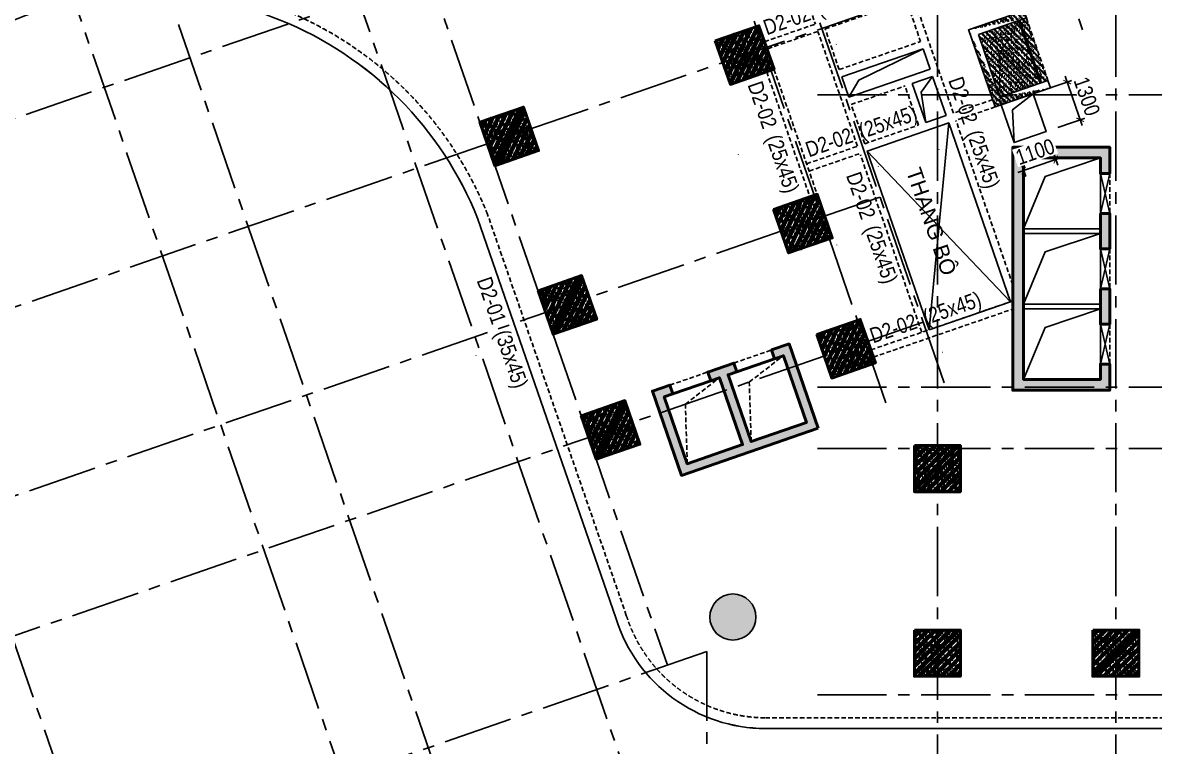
# Model space of a CAD drawing. Header units: millimetres. Extents: x -340714 to 2967022, y -655653 to 62.
# Drawn here: x 1099179 to 1135972, y -337006 to -313476 of the extents above; entities that cross this region are included whole.
import ezdxf
from ezdxf.enums import TextEntityAlignment as Align

# ---------------------------------------------------------------- set-up
doc = ezdxf.new("R2010")
doc.units = ezdxf.units.MM
doc.header["$LTSCALE"] = 100
doc.header["$PDMODE"] = 32
doc.header["$PDSIZE"] = 2.5
doc.linetypes.add('CENTER2', pattern=[1.125, 0.75, -0.125, 0.125, -0.125])
doc.linetypes.add('DASHED', pattern=[4.5, 3, -1.5])
for name, color, linetype in [('A-GLAZ', 135, 'Continuous'), ('ccu11-Khuat', 9, 'DASHED'), ('ccu11-Thay', 7, 'Continuous'), ('ccu12-Hatch', 250, 'Continuous'), ('ccu12-Manh', 8, 'Continuous'), ('ccu12-Text', 31, 'Continuous'), ('ccu12-Truc', 13, 'CENTER2'), ('KC-Betong', 6, 'Continuous'), ('KC2-DIM', 251, 'Continuous'), ('KT-Hatch', 251, 'Continuous'), ('xref.asix of  podium$0$xref.asix of  podium$0$Xref_ST_MBDV Cot vach 30.7.2022$0$KT-Net cot vach', 6, 'Continuous'), ('Xref_ST_MBDV Cot vach 30.7.2022$0$KT-Net cot vach', 6, 'Continuous')]:
    doc.layers.add(name, color=color, linetype=linetype)
for name, color, linetype, lineweight in [('ccu12-Tencaukien', 9, 'Continuous', 15), ('KT-Net cot vach', 6, 'Continuous', 50), ('ST_MBDV Cot vach 220805$0$Xref_ST_MBDV Cot vach 30.7.2022$0$KT-Net cot vach', 6, 'Continuous', 50), ('xref.asix of  podium$0$xref.asix of  podium$0$ST_MBDV Cot vach 220805$0$KT-Net cot vach', 6, 'Continuous', 50)]:
    doc.layers.add(name, color=color, linetype=linetype, lineweight=lineweight)
doc.styles.add('Arial', font='arial.ttf', dxfattribs={"width": 0.7})
doc.styles.add('Arial Narrow', font='ARIALN.TTF')
doc.dimstyles.new('ccu12-200', dxfattribs={"dimscale": 200, "dimtxt": 2.5, "dimasz": 1, "dimexe": 1, "dimexo": 2, "dimgap": 1, "dimtad": 1, "dimdec": 0, "dimrnd": 5, "dimdsep": 46, "dimtxsty": 'Arial Narrow', "dimblk": 'ARCHTICK', "dimcen": -1, "dimdle": 1, "dimclrd": 256, "dimclre": 256, "dimclrt": 3, "dimadec": 0, "dimazin": 2, "dimtfac": 0.1, "dimtdec": 0, "dimtmove": 0, "dimatfit": 1, "dimldrblk": 'ARCHTICK', "dimfxl": 1, "dimtvp": 0.833333, "dimtolj": 1, "dimtzin": 12, "dimarcsym": 0})

# ---------------------------------------------------------------- blocks, each defined once
blk = doc.blocks.new('Grid-ST-flat-3')
at = {"layer": 'ccu12-Truc', "ltscale": 30}
for p, q in [((361622.2, -32650.9), (374729.9, -70616.8)), ((354060.2, -35261.7), (370215.9, -82056.1)), ((352169.7, -35914.4), (368325.4, -82708.8)), ((343189.8, -39014.7), (361219.3, -91236.4)), ((340897.6, -39806), (359986.9, -95097.6)), ((335415.2, -41698.9), (354504.5, -96990.4)), ((332626.7, -42661.6), (351716, -97953.1)), ((324450.3, -45484.5), (343539.5, -100776)), ((377595.9, -60477.9), (312746.7, -82867)), ((377787.3, -66547.8), (314639.5, -88349.4)), ((369999.4, -69862.9), (369999.4, -104409.6)), ((375799.4, -69862.9), (375799.4, -104409.6)), ((366096.2, -72696.3), (425824, -72696.3)), ((368131.1, -76017.5), (316532.3, -93831.9)), ((369534.4, -80082.1), (317935.6, -97896.5)), ((366096.2, -82196.3), (425824, -82196.3)), ((366096.2, -84196.3), (425824, -84196.3)), ((362499.4, -90794.4), (320490.9, -105297.8)), ((362499.4, -90794.4), (362499.4, -104409.6)), ((366096.2, -92196.3), (425824, -92196.3))]:
    blk.add_line(p, q, dxfattribs=at)
blk = doc.blocks.new('LOI-B2-T1-PN')
at = {"layer": 'KT-Hatch'}
h = blk.add_hatch(dxfattribs=at)
h.set_pattern_fill('BTCT', color=256, scale=30)
h.set_pattern_definition([(50, (106559.85, -42147.03), (215.17805, -18.82564), [22.5, -247.5]), (355, (106559.85, -42147.03), (-41.6254, 225.6576), [18, -198]), (100.4514, (106577.79, -42148.6), (173.5528, 206.8319), [19.1221, -210.3426]), (46.1842, (106559.85, -42087.03), (320.1723, -49.6557), [33.75, -371.25]), (96.6356, (106586.54, -42091.17), (280.3988, 292.2354), [28.683, -315.514]), (351.1842, (106559.85, -42087.03), (280.3986, 292.2356), [27, -297]), (21, (106589.85, -42102.03), (179.0721, -120.78567), [22.5, -247.5]), (326, (106589.85, -42102.03), (72.9946, 217.545), [18, -198]), (71.4514, (106604.78, -42112.1), (252.0668, 96.75915), [19.1221, -210.3426]), (37.5, (106559.854, -42147.03), (3.64796, 99.86816), [0, -195.6, 0, -201, 0, -198.75]), (7.5, (106559.85, -42147.03), (78.92086, 118.32351), [0, -114.6, 0, -191.1, 0, -75.75]), (327.5, (106492.954, -42147.03), (160.14673, -6.76646), [0, -75, 0, -234, 0, -310.5]), (317.5, (106462.95, -42147.03), (174.95585, 30.0315), [0, -97.5, 0, -155.4, 0, -220.5]), (45, (106559.85, -42147.03), (-79.54951, 79.54951), []), (45, (106612.89, -42147.03), (-79.54951, 79.54951), [])])
h.paths.add_polyline_path([(69637, -22527), (69937, -22527), (69937, -21377), (69637, -21377)], flags=17)
h.paths.add_polyline_path([(69937, -18927), (69637, -18927), (69637, -20077), (69937, -20077)], flags=17)
h.paths.add_polyline_path([(69637, -17627), (69937, -17627), (69937, -17127), (72437, -17127), (72437, -24327), (69937, -24327), (69937, -23827), (69637, -23827), (69637, -24677), (72787, -24677), (72787, -13977), (69637, -13977), (69637, -14902), (69937, -14902), (69937, -14327), (72437, -14327), (72437, -16777), (69937, -16777), (69937, -16202), (69637, -16202)])
h.paths.add_polyline_path([(66337, -24327), (63837, -24327), (63837, -17127), (66337, -17127), (66337, -17627), (66637, -17627), (66637, -16777), (63487, -16777), (63487, -24677), (66637, -24677), (66637, -23827), (66337, -23827)])
h.paths.add_polyline_path([(66337, -22527), (66637, -22527), (66637, -21377), (66337, -21377)], flags=17)
h.paths.add_polyline_path([(66337, -20077), (66637, -20077), (66637, -18927), (66337, -18927)], flags=17)
at = {"ltscale": 0.5}
for points in [[(63837, -19427), (66337, -19427)], [(63837, -19577), (66337, -19577)], [(63837, -21877), (66337, -21877)], [(63837, -22027), (66337, -22027)]]:
    blk.add_lwpolyline(points, dxfattribs=at)
at = {"layer": 'ccu11-Khuat', "color": 6, "ltscale": 0.5}
for points in [[(66637, -17627), (66637, -18927)], [(66637, -20077), (66637, -21377)], [(66637, -22527), (66637, -23827)]]:
    blk.add_lwpolyline(points, dxfattribs=at)
at = {"layer": 'ccu11-Thay', "color": 6, "ltscale": 0.5}
for points in [[(66337, -17627), (66337, -18927)], [(66337, -20077), (66337, -21377)], [(66337, -22527), (66337, -23827)]]:
    blk.add_lwpolyline(points, dxfattribs=at)
at = {"layer": 'ccu12-Manh', "ltscale": 0.5}
for points in [[(63837, -19427), (64537, -17733), (66337, -17127)], [(63837, -21877), (64537, -20183), (66337, -19577)], [(63837, -24327), (64537, -22633), (66337, -22027)]]:
    blk.add_lwpolyline(points, dxfattribs=at)
at = {"layer": 'KC2-DIM', "ltscale": 0.5}
for points in [[(66337, -17627), (66637, -18927)], [(66337, -18927), (66637, -17627)], [(66337, -20077), (66637, -21377)], [(66337, -21377), (66637, -20077)], [(66337, -22527), (66637, -23827)], [(66337, -23827), (66637, -22527)]]:
    blk.add_lwpolyline(points, dxfattribs=at)
at = {"layer": 'ST_MBDV Cot vach 220805$0$Xref_ST_MBDV Cot vach 30.7.2022$0$KT-Net cot vach'}
blk.add_lwpolyline([(66637, -17627), (66637, -16777), (63487, -16777), (63487, -24677), (66637, -24677), (66637, -23827), (66337, -23827), (66337, -24327), (63837, -24327), (63837, -17127), (66337, -17127), (66337, -17627)], close=True, dxfattribs=at)
at = {"layer": 'ST_MBDV Cot vach 220805$0$Xref_ST_MBDV Cot vach 30.7.2022$0$KT-Net cot vach', "color": 6}
for points in [[(66337, -18927), (66637, -18927), (66637, -20077), (66337, -20077)], [(66337, -21377), (66637, -21377), (66637, -22527), (66337, -22527)]]:
    blk.add_lwpolyline(points, close=True, dxfattribs=at)
blk = doc.blocks.new('LOI-KD-PN')
at = {"layer": 'KT-Hatch'}
h = blk.add_hatch(dxfattribs=at)
h.set_pattern_fill('BTCT', color=256, scale=40, angle=19.0471)
h.set_pattern_definition([(69.0471, (-1438.87, -2076.93), (279.3878, 69.9034), [30, -330]), (14.0471, (-1438.87, -2076.93), (-150.6518, 266.2916), [24, -264]), (119.4985, (-1415.6, -2071.1), (128.7362, 336.1949), [25.496, -280.4568]), (65.2313, (-1464.98, -2001.3), (425.1306, 76.733), [45, -495]), (115.6827, (-1429.55, -1994.9), (226.2364, 490.3235), [38.244, -420.685]), (10.2313, (-1465, -2001.3), (226.236, 490.3237), [36, -396]), (40.0471, (-1420.64, -2007.16), (278.2479, -74.311), [30, -330]), (345.0471, (-1420.64, -2007.16), (-2.6623, 305.9413), [24, -264]), (90.4985, (-1397.46, -2013.36), (275.5857, 231.6301), [25.496, -280.4568]), (56.54714, (-1438.87, -2076.93), (-38.85778, 127.45455), [0, -260.8, 0, -268, 0, -265]), (26.54714, (-1438.87, -2076.93), (47.9808, 183.4678), [0, -152.8, 0, -254.8, 0, -101]), (346.54714, (-1523.19, -2106.04), (204.78263, 61.1563), [0, -100, 0, -312, 0, -414]), (336.54714, (-1561, -2119.1), (207.4352, 113.9779), [0, -130, 0, -207.2, 0, -294]), (64.04714, (-1438.87, -2076.93), (-134.87316, 65.6447), []), (64.04714, (-1372.03, -2053.86), (-134.87316, 65.6447), [])])
h.paths.add_polyline_path([(-25413, 16274), (-27871, 15426), (-27675, 14859), (-27392, 14956), (-27490, 15240), (-25315, 15991), (-24695, 14195), (-26869, 13444), (-26967, 13728), (-27251, 13630), (-27055, 13063), (-26957, 12779), (-26674, 12877), (-26772, 13161), (-24597, 13911), (-23977, 12115), (-26151, 11365), (-26249, 11648), (-26533, 11550), (-26337, 10983), (-23880, 11832)])
h = blk.add_hatch(dxfattribs=at)
h.set_pattern_fill('BTCT', color=256, scale=40, angle=-70.9529)
h.set_pattern_definition([(339.0471, (-24774.25, -32828.62), (69.9034, -279.3878), [30, -330]), (284.0471, (-24774.25, -32828.62), (266.2916, 150.6518), [24, -264]), (29.4985, (-24768.43, -32851.9), (336.1949, -128.7362), [25.496, -280.4568]), (335.2313, (-24698.63, -32802.5), (76.733, -425.1306), [45, -495]), (25.6827, (-24692.24, -32837.94), (490.3235, -226.2364), [38.244, -420.685]), (280.2313, (-24698.63, -32802.5), (490.3237, -226.236), [36, -396]), (310.0471, (-24704.48, -32846.85), (-74.311, -278.2479), [30, -330]), (255.0471, (-24704.48, -32846.85), (305.9413, 2.6623), [24, -264]), (0.4985, (-24710.68, -32870.03), (231.6301, -275.5857), [25.496, -280.4568]), (326.54714, (-24774.25, -32828.62), (127.45455, 38.85778), [0, -260.8, 0, -268, 0, -265]), (296.54714, (-24774.25, -32828.62), (183.4678, -47.9808), [0, -152.8, 0, -254.8, 0, -101]), (256.54714, (-24803.36, -32744.3), (61.1563, -204.78263), [0, -100, 0, -312, 0, -414]), (246.54714, (-24816.42, -32706.49), (113.9779, -207.4352), [0, -130, 0, -207.2, 0, -294]), (334.04714, (-24774.25, -32828.62), (65.6447, 134.87316), []), (334.04714, (-24751.18, -32895.46), (65.6447, 134.87316), [])])
h.paths.add_polyline_path([(-6325, -9138), (-7272, -6396), (-7839, -6592), (-7741, -6876), (-7457, -6778), (-6707, -8952), (-8503, -9572), (-9253, -7398), (-8970, -7300), (-9068, -7017), (-9635, -7212), (-9918, -7310), (-9820, -7594), (-9537, -7496), (-8786, -9670), (-10582, -10290), (-11333, -8116), (-11049, -8018), (-11147, -7735), (-11714, -7930), (-10768, -10672)])
at = {"layer": 'xref.asix of  podium$0$xref.asix of  podium$0$Xref_ST_MBDV Cot vach 30.7.2022$0$KT-Net cot vach'}
h = blk.add_hatch(dxfattribs=at)
h.set_pattern_fill('1BETONG2-BOP', color=250, scale=30, style=0, pattern_type=2)
h.set_pattern_definition([(50, (116462.5, -202415.6), (215.17805, -18.82564), [22.5, -247.5]), (355, (116462.5, -202415.6), (-41.6254, 225.65764), [18, -198]), (100.4514, (116480.44, -202417.17), (173.55281, 206.83186), [19.12206, -210.34263]), (46.1842, (116462.5, -202355.6), (320.1723, -49.6557), [33.75, -371.25]), (96.6356, (116489.2, -202359.74), (280.3988, 292.23536), [28.6831, -315.5139]), (351.1842, (116462.5, -202355.6), (280.3986, 292.2356), [27, -297]), (21, (116492.5, -202370.6), (179.07212, -120.78567), [22.5, -247.5]), (226, (116492.5, -202370.6), (201.56464, -109.66194), [18, -198]), (71.4514, (116507.43, -202380.66), (252.06679, 96.75915), [19.12206, -210.34263]), (67.5, (116462.505, -202415.6), (-46.774855, 88.312339), [0, -195.6, 0, -201, 0, -198.75]), (4.5, (116462.5, -202415.6), (85.005277, 114.030957), [0, -114.6, 0, -191.1, 0, -75.75]), (327.5, (116395.605, -202415.6), (160.14673, -6.766462), [0, -75, 0, -234, 0, -310.5]), (317.5, (116365.6, -202415.6), (174.95585, 30.031495), [0, -97.5, 0, -155.4, 0, -220.5]), (315, (116462.5, -202415.6), (90.156115, 90.156115), []), (315, (116462.5, -202378.85), (90.156115, 90.156115), [])])
edge = h.paths.add_edge_path()
edge.add_line((361, 4437), (-1435, 3817))
edge.add_line((442, 4201), (-1117, 3663))
edge.add_line((-570, 1312), (-1437, 3822))
edge.add_line((-416, 1630), (-1117, 3663))
edge.add_line((-570, 1312), (1225, 1933))
edge.add_line((-416, 1630), (1144, 2169))
edge.add_line((1144, 2169), (1225, 1933))
edge.add_line((442, 4201), (361, 4437))
at = {"layer": 'Xref_ST_MBDV Cot vach 30.7.2022$0$KT-Net cot vach'}
h = blk.add_hatch(dxfattribs=at)
h.set_pattern_fill('1BETONG2-BOP', color=250, scale=30, style=0, pattern_type=2)
h.set_pattern_definition([(50, (116462.5, -202415.6), (215.17805, -18.82564), [22.5, -247.5]), (355, (116462.5, -202415.6), (-41.6254, 225.65764), [18, -198]), (100.4514, (116480.44, -202417.17), (173.55281, 206.83186), [19.12206, -210.34263]), (46.1842, (116462.5, -202355.6), (320.1723, -49.6557), [33.75, -371.25]), (96.6356, (116489.2, -202359.74), (280.3988, 292.23536), [28.6831, -315.5139]), (351.1842, (116462.5, -202355.6), (280.3986, 292.2356), [27, -297]), (21, (116492.5, -202370.6), (179.07212, -120.78567), [22.5, -247.5]), (226, (116492.5, -202370.6), (201.56464, -109.66194), [18, -198]), (71.4514, (116507.43, -202380.66), (252.06679, 96.75915), [19.12206, -210.34263]), (67.5, (116462.505, -202415.6), (-46.774855, 88.312339), [0, -195.6, 0, -201, 0, -198.75]), (4.5, (116462.5, -202415.6), (85.005277, 114.030957), [0, -114.6, 0, -191.1, 0, -75.75]), (327.5, (116395.605, -202415.6), (160.14673, -6.766462), [0, -75, 0, -234, 0, -310.5]), (317.5, (116365.6, -202415.6), (174.95585, 30.031495), [0, -97.5, 0, -155.4, 0, -220.5]), (315, (116462.5, -202415.6), (90.156115, 90.156115), []), (315, (116462.5, -202378.85), (90.156115, 90.156115), [])])
edge = h.paths.add_edge_path()
edge.add_line((361, 4437), (-1435, 3817))
edge.add_line((442, 4201), (-1117, 3663))
edge.add_line((-570, 1312), (-1437, 3822))
edge.add_line((-416, 1630), (-1117, 3663))
edge.add_line((-570, 1312), (1225, 1933))
edge.add_line((-416, 1630), (1144, 2169))
edge.add_line((1144, 2169), (1225, 1933))
edge.add_line((442, 4201), (361, 4437))
at = {"layer": 'ccu11-Khuat', "ltscale": 0.5}
blk.add_lwpolyline([(-26869, 13444), (-26852, 14940), (-25315, 15991)], dxfattribs=at)
at = {"layer": 'ccu11-Khuat', "color": 6, "ltscale": 0.5, "elevation": 0}
for points in [[(-27675, 14859), (-27251, 13630)], [(-26957, 12779), (-26533, 11550)], [(442, 4201), (1144, 2169)], [(-11147, -7735), (-9918, -7310)]]:
    blk.add_lwpolyline(points, dxfattribs=at)
at = {"layer": 'ccu11-Khuat', "ltscale": 0.5, "elevation": 0}
for points in [[(-26151, 11365), (-26134, 12860), (-24597, 13911)], [(-416, 1630), (-416, 3047), (206, 4120)], [(-8503, -9572), (-8566, -7637), (-7457, -6778)], [(-10582, -10290), (-10645, -8355), (-9537, -7496)]]:
    blk.add_lwpolyline(points, dxfattribs=at)
at = {"layer": 'ccu11-Khuat', "color": 6, "ltscale": 0.5}
blk.add_lwpolyline([(-9068, -7017), (-7839, -6592)], dxfattribs=at)
at = {"layer": 'ccu11-Thay', "color": 6, "ltscale": 0.5, "elevation": 0}
for points in [[(-27392, 14956), (-26967, 13728)], [(-26674, 12877), (-26249, 11648)]]:
    blk.add_lwpolyline(points, dxfattribs=at)
at = {"layer": 'KC2-DIM', "ltscale": 0.5, "elevation": 0}
for points in [[(-26967, 13728), (-27675, 14859)], [(-27392, 14956), (-27251, 13630)], [(-26249, 11648), (-26957, 12779)], [(-26674, 12877), (-26533, 11550)]]:
    blk.add_lwpolyline(points, dxfattribs=at)
at = {"layer": 'ST_MBDV Cot vach 220805$0$Xref_ST_MBDV Cot vach 30.7.2022$0$KT-Net cot vach', "elevation": 0}
for points in [[(-25413, 16274), (-27871, 15426), (-27675, 14859), (-27392, 14956), (-27490, 15240), (-25315, 15991), (-24695, 14195), (-26869, 13444), (-26967, 13728), (-27251, 13630), (-27055, 13063), (-26957, 12779), (-26674, 12877), (-26772, 13161), (-24597, 13911), (-23977, 12115), (-26151, 11365), (-26249, 11648), (-26533, 11550), (-26337, 10983), (-23880, 11832)], [(-6325, -9138), (-7272, -6396), (-7839, -6592), (-7741, -6876), (-7457, -6778), (-6707, -8952), (-8503, -9572), (-9253, -7398), (-8970, -7300), (-9068, -7017), (-9635, -7212), (-9918, -7310), (-9820, -7594), (-9537, -7496), (-8786, -9670), (-10582, -10290), (-11333, -8116), (-11049, -8018), (-11147, -7735), (-11714, -7930), (-10768, -10672)]]:
    blk.add_lwpolyline(points, close=True, dxfattribs=at)
at = {"layer": 'ST_MBDV Cot vach 220805$0$Xref_ST_MBDV Cot vach 30.7.2022$0$KT-Net cot vach', "color": 6, "elevation": 0}
for points in [[(206, 4120), (908, 2087)], [(-8970, -7300), (-7741, -6876)], [(-11049, -8018), (-9820, -7594)]]:
    blk.add_lwpolyline(points, dxfattribs=at)
at = {"layer": 'xref.asix of  podium$0$xref.asix of  podium$0$ST_MBDV Cot vach 220805$0$KT-Net cot vach', "color": 6}
for p, q in [((-27392, 14956, 0), (-27675, 14859, 0)), ((-26967, 13728, 0), (-27251, 13630, 0))]:
    blk.add_line(p, q, dxfattribs=at)
at = {"layer": 'xref.asix of  podium$0$xref.asix of  podium$0$Xref_ST_MBDV Cot vach 30.7.2022$0$KT-Net cot vach'}
for p, q in [((361, 4437, 0), (-1435, 3817, 0)), ((442, 4201, 0), (361, 4437, 0)), ((-1117, 3663, 0), (442, 4201, 0)), ((-570, 1312, 0), (-1437, 3822, 0)), ((-416, 1630, 0), (-1117, 3663, 0)), ((-570, 1312, 0), (1225, 1933, 0)), ((-416, 1630, 0), (1144, 2169, 0)), ((1144, 2169, 0), (1225, 1933, 0))]:
    blk.add_line(p, q, dxfattribs=at)
at = {"layer": 'Xref_ST_MBDV Cot vach 30.7.2022$0$KT-Net cot vach'}
for p, q in [((361, 4437, 0), (-1435, 3817, 0)), ((442, 4201, 0), (361, 4437, 0)), ((442, 4201, 0), (361, 4437, 0)), ((-1117, 3663, 0), (442, 4201, 0)), ((-570, 1312, 0), (-1437, 3822, 0)), ((-416, 1630, 0), (-1117, 3663, 0)), ((-570, 1312, 0), (1225, 1933, 0)), ((-416, 1630, 0), (1144, 2169, 0)), ((1144, 2169, 0), (1225, 1933, 0)), ((1144, 2169, 0), (1225, 1933, 0))]:
    blk.add_line(p, q, dxfattribs=at)
blk = doc.blocks.new('*U151')
h = blk.add_hatch()
h.set_pattern_fill('VATLIEU04', color=250, scale=40, style=0, pattern_type=2)
h.set_pattern_definition([(50, (550, -550), (286.904, -25.1), [30, -330]), (355, (550, -550), (-55.5, 300.877), [24, -264]), (100.451, (573.9, -552.1), (231.404, 275.776), [25.496, -280.457]), (46.184, (550, -470), (426.9, -66.21), [45, -495]), (96.636, (585.57, -475.5), (373.87, 389.65), [38.24, -420.69]), (351.184, (550, -470), (373.86, 389.65), [36, -396]), (21, (590, -490), (238.763, -161.048), [30, -330]), (326, (590, -490), (97.326, 290.06), [24, -264]), (71.451, (609.9, -503.42), (336.09, 129.01), [25.496, -280.457]), (37.5, (550, -550), (4.864, 133.1575), [0, -260.8, 0, -268, 0, -265]), (7.5, (550, -550), (105.228, 157.765), [0, -152.8, 0, -254.8, 0, -101]), (327.5, (460.8, -550), (213.529, -9.022), [0, -100, 0, -312, 0, -414]), (317.5, (420.8, -550), (233.274, 40.042), [0, -130, 0, -207.2, 0, -294]), (45, (550, -550), (-120.208, 120.208), []), (45, (550, -501), (-120.208, 120.208), [])])
h.paths.add_polyline_path([(-475, 475), (1025, 475), (1025, -1025), (-475, -1025)])
at = {"color": 6, "ltscale": 0.25}
blk.add_lwpolyline([(-475, 475), (1025, 475), (1025, -1025), (-475, -1025)], close=True, dxfattribs=at)
at = {"layer": 'Defpoints', "linetype": 'ByBlock', "ltscale": 30}
for p, q in [((1025, 475), (-475, -1025)), ((-475, 475), (1025, -1025))]:
    blk.add_line(p, q, dxfattribs=at)
blk = doc.blocks.new('MBDVCOTVACH-T2-T6-PN')
at = {"layer": 'ccu12-Hatch', "ltscale": 0.5}
h = blk.add_hatch(dxfattribs=at)
h.set_pattern_fill('BETONG', color=256, scale=50, pattern_type=2)
h.set_pattern_definition([(0, (-1923553.4, 300749.45), (0, 259.80762), [6.25, -143.75]), (0, (-1923553.4, 300760.28), (0, 259.80762), [6.25, -143.75]), (120, (-1923553.4, 300749.45), (-225, -129.90381), [6.25, -143.75]), (120, (-1923544.03, 300754.87), (-225, -129.90381), [6.25, -143.75]), (0, (-1923478.4, 300879.36), (0, 259.80762), [6.25, -143.75]), (0, (-1923478.4, 300890.18), (0, 259.80762), [6.25, -143.75]), (120, (-1923478.4, 300879.36), (-225, -129.90381), [6.25, -143.75]), (120, (-1923469.03, 300884.77), (-225, -129.90381), [6.25, -143.75]), (60, (-1923547.16, 300749.45), (-225, 129.90381), [6.25, -143.75]), (60, (-1923556.53, 300754.87), (-225, 129.90381), [6.25, -143.75]), (60, (-1923472.16, 300619.55), (-225, 129.90381), [6.25, -143.75]), (60, (-1923481.53, 300624.96), (-225, 129.90381), [6.25, -143.75]), (45, (-1923553.41, 300749.454), (-53.0330086, 53.0330086), []), (50, (-1923553.4, 300749.45), (358.63009, -31.376067), [37.5, -412.5]), (355, (-1923553.4, 300749.45), (-69.37567, 376.09607), [30, -330]), (100.4514, (-1923523.52, 300746.84), (289.25469, 344.71977), [31.870095, -350.571056]), (46.1842, (-1923553.4, 300849.45), (533.62052, -82.75951), [56.25, -618.75]), (96.6356, (-1923508.94, 300842.56), (467.33135, 487.05894), [47.80514, -525.8565]), (351.1842, (-1923553.4, 300849.45), (467.33097, 487.0593), [45, -495]), (21, (-1923503.4, 300824.45), (298.453526, -201.309445), [37.5, -412.5]), (326, (-1923503.4, 300824.45), (121.657666, 362.57502), [30, -330]), (71.4514, (-1923478.54, 300807.68), (420.111314, 161.26525), [31.870095, -350.571056]), (37.5, (-1923553.41, 300749.45), (6.079928, 166.446927), [0, -326, 0, -335, 0, -331.25]), (7.5, (-1923553.4, 300749.45), (131.534769, 197.205856), [0, -191, 0, -318.5, 0, -126.25]), (327.5, (-1923664.9, 300749.45), (266.911218, -11.277436), [0, -125, 0, -390, 0, -517.5]), (317.5, (-1923714.9, 300749.45), (291.593085, 50.05249), [0, -162.5, 0, -259, 0, -367.5])])
edge = h.paths.add_edge_path()
edge.add_arc((4098, -8624), 750, 0, 360)
edge = h.paths.add_edge_path()
edge.add_arc((1410, -254), 750, 0, 360)
edge = h.paths.add_edge_path()
edge.add_arc((101637, -32127), 750, 0, 360)
edge = h.paths.add_edge_path()
edge.add_arc((54389, -32052), 750, 0, 360)
at = {"layer": 'KC-Betong', "ltscale": 0.5}
blk.add_circle((54389, -32052, 0), 750, dxfattribs=at)
at = {"layer": 'KT-Net cot vach', "rotation": 19.04713795399666}
for p in [(54421, -13610), (46765, -16253), (56314, -19092), (48657, -21736), (57717, -23157), (50061, -25800)]:
    blk.add_blockref('*U151', p, dxfattribs=at)
at = {"layer": 'KT-Net cot vach'}
for p in [(60762, -26952), (60762, -32952, 0), (66562, -32952, 0)]:
    blk.add_blockref('*U151', p, dxfattribs=at)
blk = doc.blocks.new('*U690')
at = {"layer": 'ccu12-Tencaukien', "color": 8, "ltscale": 10000}
blk.add_line((361, -155), (354, -155), dxfattribs=at)
at = {"layer": 'ccu12-Text', "color": 2, "style": 'Arial Narrow', "width": 0.8}
blk.add_attdef('SH', text='', height=300, dxfattribs=at).set_placement((276, 6), align=Align.BOTTOM_RIGHT)
at = {"layer": 'ccu12-Text', "color": 31, "style": 'Arial Narrow', "width": 0.8}
for tag, p in [('(', (508, -75)), ('KT', (633, -75)), (')', (963, -75))]:
    blk.add_attdef(tag, text='', height=250, dxfattribs=at).set_placement(p, align=Align.BOTTOM_LEFT)
blk = doc.blocks.new('*U712')
at = {"layer": 'ccu12-Tencaukien', "color": 8, "ltscale": 10000}
blk.add_line((361, -155), (354, -155), dxfattribs=at)
at = {"layer": 'ccu12-Text', "color": 2, "style": 'Arial Narrow', "width": 0.8}
blk.add_attdef('SH', text='', height=300, dxfattribs=at).set_placement((276, 6), align=Align.BOTTOM_RIGHT)
at = {"layer": 'ccu12-Text', "color": 31, "style": 'Arial Narrow', "width": 0.8}
for tag, p in [('(', (508, -75)), ('KT', (633, -75)), (')', (963, -75))]:
    blk.add_attdef(tag, text='', height=250, dxfattribs=at).set_placement(p, align=Align.BOTTOM_LEFT)
blk = doc.blocks.new('MBKC-T2-PN')
at = {"layer": 'ccu11-Khuat', "ltscale": 0.5}
for p, q in [((53593, -2708, 0), (57069, -12775, 0)), ((61559, -15668, 0), (60319, -12076, 0)), ((60082, -12158, 0), (60490, -13340, 0)), ((55414, -13346, 0), (57069, -12775, 0)), ((58439, -16745, 0), (57150, -13012, 0)), ((57843, -14253, 0), (57387, -12930, 0)), ((55488, -14326, 0), (56891, -18391, 0)), ((55724, -14244, 0), (57128, -18309, 0)), ((58676, -16664, 0), (58235, -15388, 0)), ((62835, -15228, 0), (61559, -15668, 0)), ((62916, -15464, 0), (61640, -15905, 0)), ((63487, -21253, 0), (61640, -15905, 0)), ((56785, -17316, 0), (58439, -16745, 0)), ((56867, -17553, 0), (58521, -16982, 0)), ((60528, -22795, 0), (58537, -17029, 0)), ((58874, -23366, 0), (63487, -21773, 0)), ((58955, -23602, 0), (63487, -22038, 0))]:
    blk.add_line(p, q, dxfattribs=at)
at = {"layer": 'ccu11-Khuat', "ltscale": 0.5, "elevation": 0}
blk.add_lwpolyline([(57387, -12930), (65795, -10027, 0.260495), (69737, -12427), (99368, -12427, -0.260985), (101895, -14307), (105249, -29867, -0.450431), (100590, -35327), (55456, -35327, -0.327038), (50923, -31998), (46413, -18965, 0.427604), (30446, -12505), (12824, -18584, -0.131558), (10226, -18474), (9061, -18020, -0.184676), (7455, -16623), (2977, -9107, -0.022026), (-407, -3413, -0.399242), (1801, 257), (31224, 10401, -0.120384), (42573, 11719), (58380, 7611, -0.225825), (60186, 5977), (62086, 488), (51857, -3043)], format="xyb", dxfattribs=at)
for points in [[(57150, -13012), (55496, -13583)], [(57843, -14253), (60490, -13340)], [(58235, -15388), (59984, -14784)], [(58676, -16664), (60424, -16060), (59984, -14784)]]:
    blk.add_lwpolyline(points, dxfattribs=at)
at = {"layer": 'ccu11-Thay', "ltscale": 0.5}
for p, q in [((60572, -13576, 0), (60800, -14238, 0)), ((58153, -15151, 0), (57925, -14490, 0))]:
    blk.add_line(p, q, dxfattribs=at)
at = {"layer": 'ccu11-Thay'}
for p, q in [((60661, -15978, 0), (60220, -14702, 0)), ((60882, -14474, 0), (61322, -15750, 0)), ((61322, -15750, 0), (60661, -15978, 0))]:
    blk.add_line(p, q, dxfattribs=at)
at = {"layer": 'ccu11-Thay', "elevation": 0}
blk.add_lwpolyline([(31107, 10731, -0.12058), (42639, 12064), (58474, 7948, -0.227239), (60514, 6101), (65879, -9406, 0.290863), (69743, -12077), (99390, -12077, -0.265528), (102229, -14199), (105594, -29805, -0.451371), (100593, -35677), (55455, -35677, -0.326781), (50591, -32108), (46085, -19087, 0.427811), (30575, -12830), (12920, -18922, -0.133076), (10109, -18804), (8937, -18348, -0.183721), (7151, -16795), (2680, -9293, -0.022157), (-738, -3537, -0.402449), (1697, 591), (31107, 10731)], format="xyb", dxfattribs=at)
at = {"layer": 'ccu11-Thay', "ltscale": 0.5, "elevation": 0}
blk.add_lwpolyline([(57925, -14490), (60572, -13576)], dxfattribs=at)
at = {"layer": 'ccu11-Thay', "elevation": 0}
for points in [[(58153, -15151), (60800, -14238)], [(60220, -14702), (60882, -14474)]]:
    blk.add_lwpolyline(points, dxfattribs=at)
blk.add_lwpolyline([(60764, -22713), (58757, -16900), (61404, -15986), (63411, -21800)], close=True, dxfattribs=at)
at = {"layer": 'ccu12-Manh', "ltscale": 0.5, "elevation": 0}
for points in [[(58153, -15151), (58477, -14594), (60572, -13576)], [(60661, -15978), (60504, -14992), (60882, -14474)], [(60764, -22713), (61404, -15986)], [(58757, -16900), (63411, -21800)]]:
    blk.add_lwpolyline(points, dxfattribs=at)
blk = doc.blocks.new('_ARCHTICK')
at = {"color": 0, "linetype": 'ByBlock', "const_width": 0.15}
blk.add_lwpolyline([(-0.5, -0.5), (0.5, 0.5)], dxfattribs=at)
blk = doc.blocks.new('*D1076')
at = {"layer": 'Defpoints', "color": 0, "ltscale": 0.5, "transparency": 16777216}
for p in [(64145, -15040, 0), (64569, -16269, 0)]:
    blk.add_point(p, dxfattribs=at)
at = {"layer": 'KC2-DIM', "lineweight": -2, "ltscale": 0.5, "transparency": 16777216}
for p, q in [((64523, -14909), (65444, -14592)), ((65744, -16075), (65189, -14468)), ((64947, -16138), (65868, -15820))]:
    blk.add_line(p, q, dxfattribs=at)
at = {"layer": 'KC2-DIM', "lineweight": -2, "ltscale": 0.5, "transparency": 16777216, "xscale": 200, "yscale": 200, "zscale": 200}
for p, rotation in [((65254, -14657), 109.0471352481389), ((65679, -15886), 289.0471352481389)]:
    blk.add_blockref('_ARCHTICK', p, dxfattribs=dict(at, rotation=rotation))
at = {"layer": 'KC2-DIM', "color": 3, "ltscale": 0.5, "transparency": 16777216, "insert": (65897, -15123), "char_height": 500, "attachment_point": 5, "rotation": 289.0471, "style": 'Arial Narrow', "bg_fill": 3, "box_fill_scale": 1.1, "bg_fill_color": 256, "bg_fill_true_color": 13158600, "bg_fill_transparency": 0}
blk.add_mtext('\\A1;1300', dxfattribs=at)
at = {"layer": 'Defpoints', "color": 0, "ltscale": 0.5, "transparency": 16777216}
blk.add_point((65254, -14657), dxfattribs=at)
blk = doc.blocks.new('*D1077')
at = {"layer": 'KC2-DIM', "lineweight": -2, "ltscale": 0.5, "transparency": 16777216}
for p, q in [((64700, -16647), (64948, -17365)), ((63654, -17600), (65072, -17111)), ((63660, -17006), (63908, -17724))]:
    blk.add_line(p, q, dxfattribs=at)
at = {"layer": 'KC2-DIM', "lineweight": -2, "ltscale": 0.5, "transparency": 16777216, "xscale": 200, "yscale": 200, "zscale": 200}
for p, rotation in [((64883, -17176), 19.04713696310858), ((63843, -17535), 199.0471369631086)]:
    blk.add_blockref('_ARCHTICK', p, dxfattribs=dict(at, rotation=rotation))
at = {"layer": 'KC2-DIM', "color": 3, "ltscale": 0.5, "transparency": 16777216, "insert": (64214, -16925), "char_height": 500, "attachment_point": 5, "rotation": 19.0471, "style": 'Arial Narrow', "bg_fill": 3, "box_fill_scale": 1.1, "bg_fill_color": 256, "bg_fill_true_color": 13158600, "bg_fill_transparency": 0}
blk.add_mtext('\\A1;1100', dxfattribs=at)
at = {"layer": 'Defpoints', "color": 0, "ltscale": 0.5, "transparency": 16777216}
for p in [(64569, -16269, 0), (63530, -16628, 0), (64883, -17176)]:
    blk.add_point(p, dxfattribs=at)
blk = doc.blocks.new('LOMO-PODIUM-PN')
at = {"layer": 'ccu11-Thay', "ltscale": 0.5, "elevation": 0}
for points in [[(63105.3, -15398.9), (64145.1, -15039.9), (64569.3, -16268.7), (63529.6, -16627.7), (63105.3, -15398.9)], [(63529.6, -16627.7), (63480.8, -15558.4), (64145.1, -15039.9)]]:
    blk.add_lwpolyline(points, dxfattribs=at)
at = {"layer": 'KC2-DIM', "color": 252, "ltscale": 0.5}
dim = blk.add_linear_dim(base=(65254.5, -14656.9), p1=(64569.3, -16268.7, 0), p2=(64145.1, -15039.9, 0), angle=109.04714, dimstyle='ccu12-200', override={"dimfxl": 150, "dimtfill": 1}, dxfattribs=at)
dim.commit()
dim.dimension.update_dxf_attribs({"geometry": '*D1076', "text_midpoint": (65466.6, -15271.3), "dimtype": 129})
dim = blk.add_linear_dim(base=(64882.5, -17175.9), p1=(63529.6, -16627.7, 0), p2=(64569.3, -16268.7, 0), angle=19.04714, dimstyle='ccu12-200', override={"dimfxl": 150, "dimtfill": 1}, dxfattribs=at)
dim.commit()
dim.dimension.update_dxf_attribs({"geometry": '*D1077', "text_midpoint": (64362.7, -17355.4), "dimtype": 129})

msp = doc.modelspace()

# ---------------------------------------------------------------- linework, layer by layer
at = {"layer": 'A-GLAZ'}
msp.add_lwpolyline([(1098988.6, -290018.7, -0.1205796), (1110521, -288685.6), (1126356.1, -292801.1, -0.2272386), (1128396.1, -294648.2), (1133760.9, -310155.3, 0.2908633), (1137625.3, -312826.1), (1167272.2, -312826.1, -0.2655276), (1170111.3, -314948.2), (1173475.9, -330554.5, -0.4513715), (1168474.9, -336426.1), (1123337.5, -336426.1, -0.326781), (1118472.7, -332857.3), (1113967, -319836.8, 0.427811), (1098457.4, -313579.9), (1080802.3, -319671, -0.1330764), (1077991.6, -319553.6), (1076819.4, -319097.2, -0.183721), (1075032.7, -317544.6), (1070562.2, -310042.3, -0.022157), (1067144.5, -304286.7, -0.4024491), (1069579.1, -300158), (1098988.6, -290018.7)], format="xyb", dxfattribs=at)

# ---------------------------------------------------------------- block references
for name, p in [('Grid-ST-flat-3', (758919.5, -243129.8)), ('LOI-B2-T1-PN', (1067882.1, -300749.5))]:
    msp.add_blockref(name, p)
at = {"layer": 'ccu12-Tencaukien', "extrusion": (4.37666e-07, -9.80437e-07, 1)}
ref = msp.add_blockref('*U712', (1125122.1, -313688.3, -0.2), dxfattribs=dict(at, xscale=1.815893337873054, yscale=1.815893337873054, zscale=1.815893337873054, rotation=339.469833737933))
ref.add_attrib('KT', '(25x45)', dxfattribs={"color": 31, "extrusion": (4.37666e-07, -9.80437e-07, 1), "height": 500, "rotation": 19.02101, "style": 'Arial Narrow'}).set_placement((1125148.3, -313431.4, 0.8), align=Align.BOTTOM_LEFT)
ref.add_attrib('SH', 'D2-02', dxfattribs={"color": 2, "extrusion": (4.37666e-07, -9.80437e-07, 1), "height": 500, "rotation": 19.02101, "style": 'Arial Narrow'}).set_placement((1124893.2, -313522.8, 0.8), align=Align.BOTTOM_RIGHT)
at = {"layer": 'ccu12-Tencaukien', "extrusion": (-9.80437e-07, -4.37666e-07, 1)}
ref = msp.add_blockref('*U712', (1129465.1, -317100.2, 0.3), dxfattribs=dict(at, xscale=1.815893337873054, yscale=1.815893337873054, zscale=1.815893337873054, rotation=249.4698337379082))
ref.add_attrib('KT', '(25x45)', dxfattribs={"color": 31, "extrusion": (-9.80437e-07, -4.37666e-07, 1), "height": 500, "rotation": 289.02101, "style": 'Arial Narrow'}).set_placement((1129722.1, -317126.4, -1), align=Align.BOTTOM_LEFT)
ref.add_attrib('SH', 'D2-02', dxfattribs={"color": 2, "extrusion": (-9.80437e-07, -4.37666e-07, 1), "height": 500, "rotation": 289.02101, "style": 'Arial Narrow'}).set_placement((1129630.7, -316871.4, -1), align=Align.BOTTOM_RIGHT)
ref = msp.add_blockref('*U712', (1122941.4, -317246.8, 0.3), dxfattribs=dict(at, xscale=1.815893337873054, yscale=1.815893337873054, zscale=1.815893337873054, rotation=249.4698337379082))
ref.add_attrib('KT', '(25x45)', dxfattribs={"color": 31, "extrusion": (-9.80437e-07, -4.37666e-07, 1), "height": 500, "rotation": 289.02101, "style": 'Arial Narrow'}).set_placement((1123198.4, -317272.9, -1), align=Align.BOTTOM_LEFT)
ref.add_attrib('SH', 'D2-02', dxfattribs={"color": 2, "extrusion": (-9.80437e-07, -4.37666e-07, 1), "height": 500, "rotation": 289.02101, "style": 'Arial Narrow'}).set_placement((1123107, -317017.9, -1), align=Align.BOTTOM_RIGHT)
at = {"layer": 'ccu12-Tencaukien', "extrusion": (4.37666e-07, -9.80437e-07, 1)}
ref = msp.add_blockref('*U712', (1126492.7, -317658.3, -0.2), dxfattribs=dict(at, xscale=1.815893337873054, yscale=1.815893337873054, zscale=1.815893337873054, rotation=339.469833737933))
ref.add_attrib('KT', '(25x45)', dxfattribs={"color": 31, "extrusion": (4.37666e-07, -9.80437e-07, 1), "height": 500, "rotation": 19.02101, "style": 'Arial Narrow'}).set_placement((1126518.9, -317401.4, 0.8), align=Align.BOTTOM_LEFT)
ref.add_attrib('SH', 'D2-02', dxfattribs={"color": 2, "extrusion": (4.37666e-07, -9.80437e-07, 1), "height": 500, "rotation": 19.02101, "style": 'Arial Narrow'}).set_placement((1126263.9, -317492.8, 0.8), align=Align.BOTTOM_RIGHT)
at = {"layer": 'ccu12-Tencaukien', "extrusion": (-9.80437e-07, -4.37666e-07, 1)}
ref = msp.add_blockref('*U712', (1126143.1, -320194.2, 0.3), dxfattribs=dict(at, xscale=1.815893337873054, yscale=1.815893337873054, zscale=1.815893337873054, rotation=249.4698337379082))
ref.add_attrib('KT', '(25x45)', dxfattribs={"color": 31, "extrusion": (-9.80437e-07, -4.37666e-07, 1), "height": 500, "rotation": 289.02101, "style": 'Arial Narrow'}).set_placement((1126400.1, -320220.4, -1), align=Align.BOTTOM_LEFT)
ref.add_attrib('SH', 'D2-02', dxfattribs={"color": 2, "extrusion": (-9.80437e-07, -4.37666e-07, 1), "height": 500, "rotation": 289.02101, "style": 'Arial Narrow'}).set_placement((1126308.7, -319965.3, -1), align=Align.BOTTOM_RIGHT)
at = {"layer": 'ccu12-Tencaukien', "extrusion": (-7.82599e-07, -7.35083e-07, 1)}
ref = msp.add_blockref('*U690', (1114221.9, -323648.3, 0.3), dxfattribs=dict(at, xscale=1.815893337873056, yscale=1.815893337873056, zscale=1.815893337873056, rotation=268.6206537066452))
ref.add_attrib('KT', '(35x45)', dxfattribs={"color": 31, "extrusion": (-7.82599e-07, -7.35083e-07, 1), "height": 500, "rotation": 289.08372, "style": 'Arial Narrow'}).set_placement((1114378.2, -323621.6, -0.6), align=Align.BOTTOM_LEFT)
ref.add_attrib('SH', 'D2-01', dxfattribs={"color": 2, "extrusion": (-7.82599e-07, -7.35083e-07, 1), "height": 500, "rotation": 289.08372, "style": 'Arial Narrow'}).set_placement((1114303.2, -323377.8, -0.6), align=Align.BOTTOM_RIGHT)
at = {"layer": 'ccu12-Tencaukien', "extrusion": (4.37666e-07, -9.80437e-07, 1)}
ref = msp.add_blockref('*U712', (1128581.3, -323708, -0.2), dxfattribs=dict(at, xscale=1.815893337873054, yscale=1.815893337873054, zscale=1.815893337873054, rotation=339.469833737933))
ref.add_attrib('KT', '(25x45)', dxfattribs={"color": 31, "extrusion": (4.37666e-07, -9.80437e-07, 1), "height": 500, "rotation": 19.02101, "style": 'Arial Narrow'}).set_placement((1128607.5, -323451, 0.8), align=Align.BOTTOM_LEFT)
ref.add_attrib('SH', 'D2-02', dxfattribs={"color": 2, "extrusion": (4.37666e-07, -9.80437e-07, 1), "height": 500, "rotation": 19.02101, "style": 'Arial Narrow'}).set_placement((1128352.5, -323542.4, 0.8), align=Align.BOTTOM_RIGHT)
at = {"layer": 'KC2-DIM', "ltscale": 0.5}
msp.add_blockref('MBKC-T2-PN', (1067882.1, -300749.5), dxfattribs=at)
at = {"layer": 'KC2-DIM'}
for name, p in [('MBDVCOTVACH-T2-T6-PN', (1067882.1, -300749.5)), ('LOI-KD-PN', (1131368.9, -317526.1))]:
    msp.add_blockref(name, p, dxfattribs=at)

# ---------------------------------------------------------------- texts
at = {"layer": 'ccu12-Tencaukien', "color": 31, "style": 'Arial'}
msp.add_text('THANG BỘ', height=500, rotation=289.04714, dxfattribs=at).set_placement((1127894, -318300.3))

# ---------------------------------------------------------------- next in the draw order: block references
at = {"layer": 'ccu11-Thay'}
msp.add_blockref('LOMO-PODIUM-PN', (1067882.1, -300749.5), dxfattribs=at)

doc.saveas('drawing.dxf')
